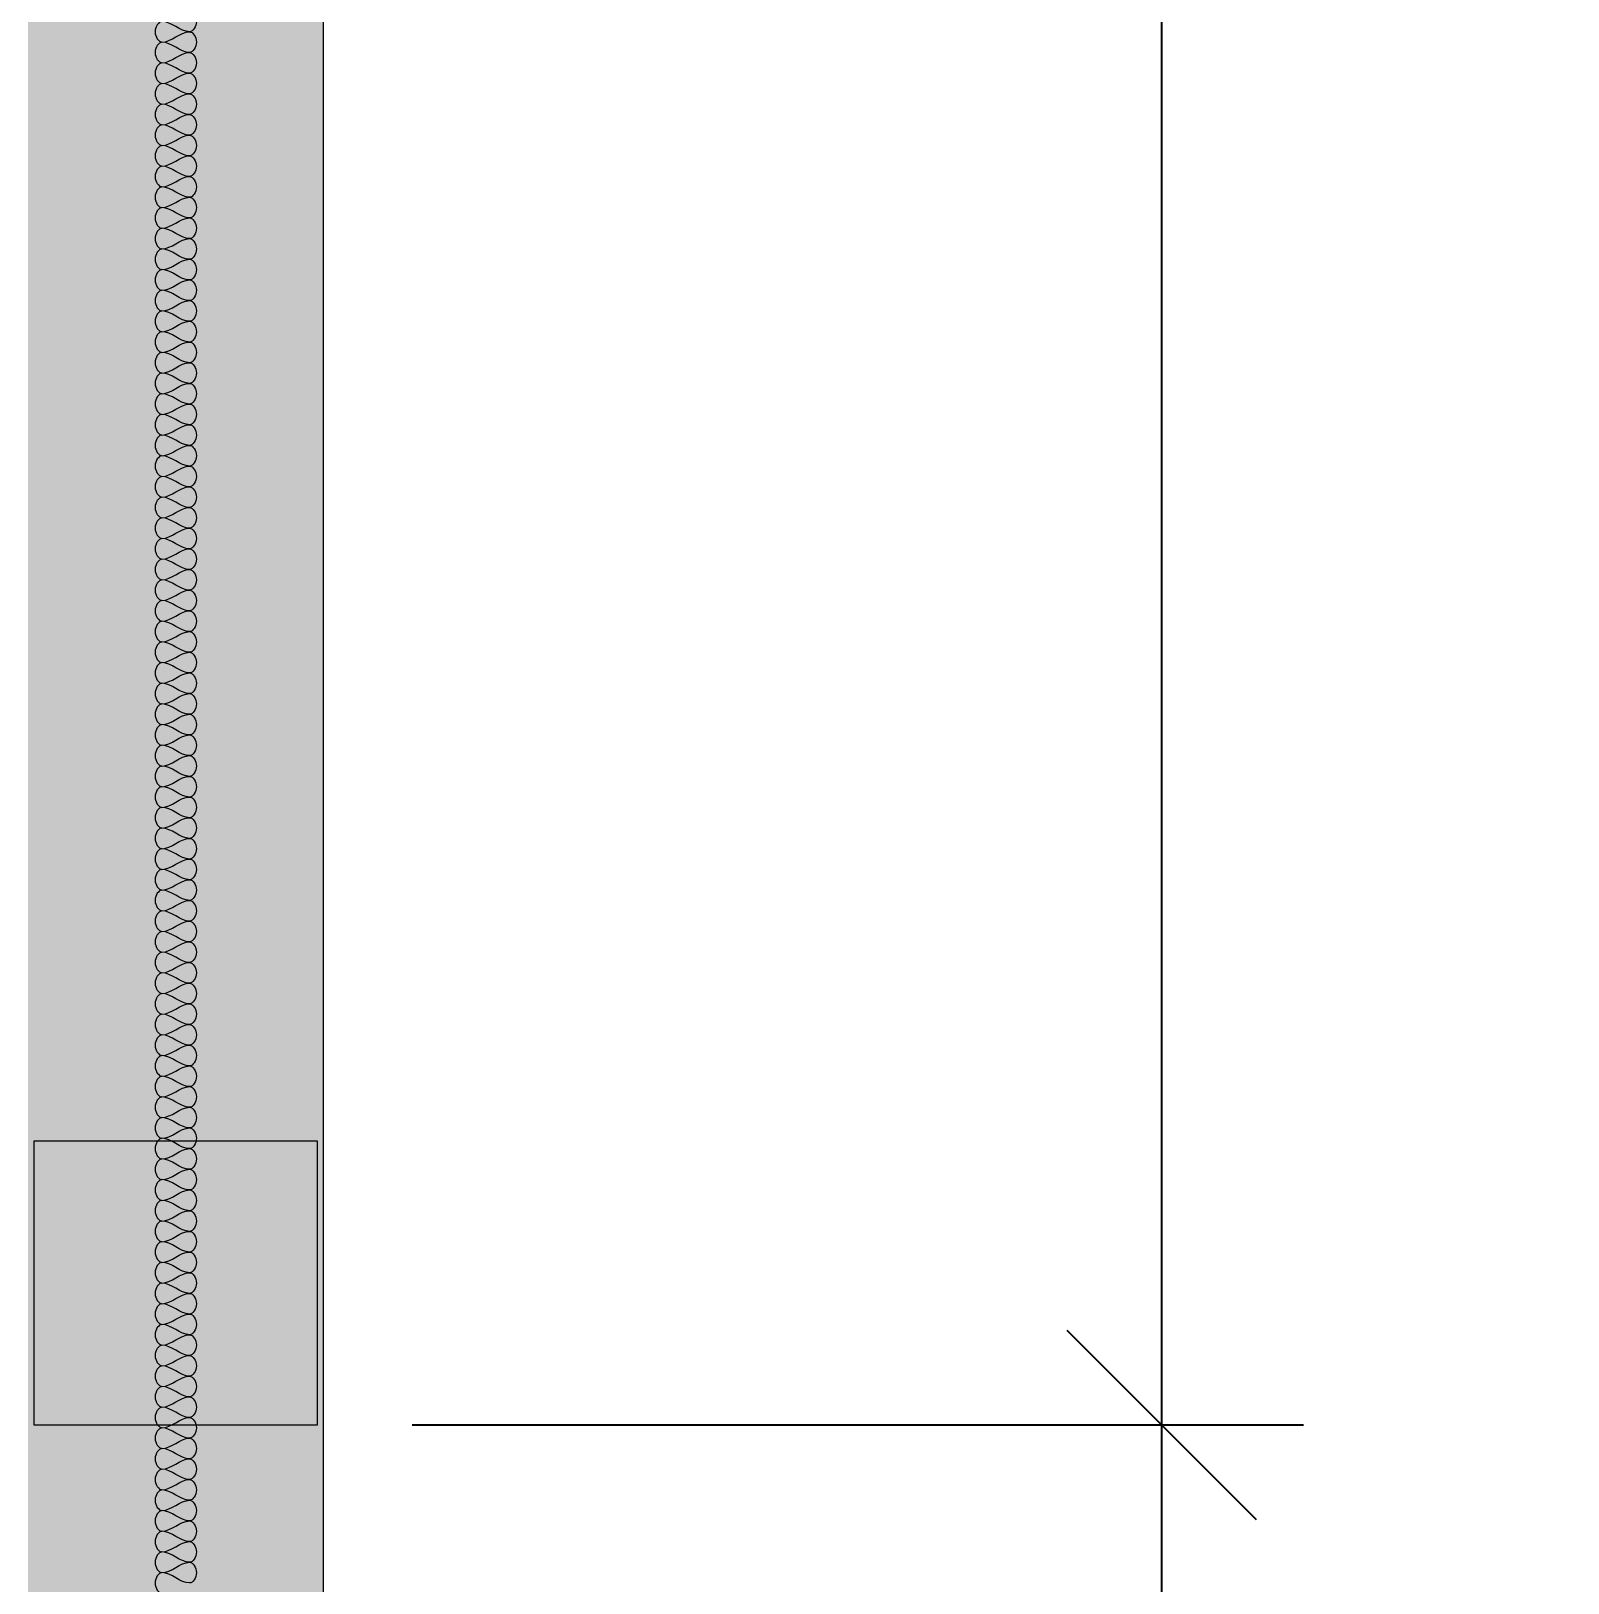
# Model space of a CAD drawing. Header units: inches. Extents: x 1913 to 24953, y -2945 to 1064.
# Drawn here: x 16488.9 to 16619, y -608.1 to -476.8 of the extents above; entities that cross this region are included whole.
import ezdxf

# ---------------------------------------------------------------- set-up
doc = ezdxf.new("R2010")
doc.units = ezdxf.units.IN
doc.header["$MEASUREMENT"] = 0
doc.linetypes.add('Overhead 1_16_', pattern=[0.101562, 0.0625, -0.039062])
for name, color, linetype, lineweight in [('A-ANNO-DIMS', 211, 'Continuous', 9), ('A-COLS', 52, 'Continuous', 9), ('A-DETL', 90, 'Continuous', 9), ('A-FLOR-OVHD', 1, 'Overhead 1_16_', 9), ('A-WALL', 113, 'Continuous', 13)]:
    doc.layers.add(name, color=color, linetype=linetype, lineweight=lineweight)
doc.styles.add('Arial', font='arial.ttf', dxfattribs={"height": 12})
doc.dimstyles.new('Linear_-_3_32__Arial', dxfattribs={"dimscale": 12, "dimtxt": 12.243113, "dimasz": 1.333333, "dimexe": 1, "dimexo": 0.666667, "dimgap": 0.666667, "dimtad": 1, "dimdec": 5, "dimrnd": 0.03125, "dimzin": 1, "dimdsep": 46, "dimlunit": 4, "dimtxsty": 'Arial', "dimblk1": 'OBLIQUE', "dimblk2": 'OBLIQUE', "dimsah": 1, "dimcen": 0.09, "dimdle": 1, "dimazin": 0, "dimtfac": 1, "dimtdec": 4, "dimtix": 1, "dimtmove": 0, "dimatfit": 3, "dimfxl": 1, "dimtvp": 1, "dimtfill": 1, "dimfrac": 2, "dimtolj": 1, "dimtzin": 0, "dimarcsym": 2})

# ---------------------------------------------------------------- blocks, each defined once
blk = doc.blocks.new('_Oblique')
at = {"color": 0, "linetype": 'ByBlock', "lineweight": -2}
blk.add_line((-0.5, -0.5), (0.5, 0.5), dxfattribs=at)
blk = doc.blocks.new('*D324')
at = {"layer": 'A-ANNO-DIMS', "color": 0, "lineweight": -2, "transparency": 16777216}
for p, q in [((16737.05, 581.29), (16737.05, -1746.71)), ((16506.43, 569.29), (16749.05, 569.29)), ((16509.15, -1734.71), (16749.05, -1734.71))]:
    blk.add_line(p, q, dxfattribs=at)
at = {"layer": 'Defpoints', "color": 0, "lineweight": 0, "transparency": 16777216}
for p in [(16498.43, 569.29), (16501.15, -1734.71), (16737.05, -1734.71)]:
    blk.add_point(p, dxfattribs=at)
at = {"layer": 'A-ANNO-DIMS', "color": 0, "lineweight": -2, "transparency": 16777216, "xscale": 16, "yscale": 16, "zscale": 16}
for p, rotation in [((16737.05, 569.29), 90), ((16737.05, -1734.71), 270)]:
    blk.add_blockref('_Oblique', p, dxfattribs=dict(at, rotation=rotation))
at = {"layer": 'A-ANNO-DIMS', "color": 0, "lineweight": 0, "transparency": 16777216, "insert": (16722.92, -582.71), "char_height": 12, "width": 73.4587, "attachment_point": 5, "rotation": 90, "style": 'Arial'}
blk.add_mtext('\\A1;192\'-0"', dxfattribs=at)
blk = doc.blocks.new('*D379')
at = {"layer": 'A-ANNO-DIMS', "color": 0, "lineweight": -2, "transparency": 16777216}
for p, q in [((16584.59, -294.71), (16584.59, -606.71)), ((16521.15, -306.71), (16596.59, -306.71)), ((16521.15, -594.71), (16596.59, -594.71))]:
    blk.add_line(p, q, dxfattribs=at)
at = {"layer": 'Defpoints', "color": 0, "lineweight": 0, "transparency": 16777216}
for p in [(16513.15, -306.71), (16513.15, -594.71), (16584.59, -594.71)]:
    blk.add_point(p, dxfattribs=at)
at = {"layer": 'A-ANNO-DIMS', "color": 0, "lineweight": -2, "transparency": 16777216, "xscale": 16, "yscale": 16, "zscale": 16}
for p, rotation in [((16584.59, -306.71), 90), ((16584.59, -594.71), 270)]:
    blk.add_blockref('_Oblique', p, dxfattribs=dict(at, rotation=rotation))
at = {"layer": 'A-ANNO-DIMS', "color": 0, "lineweight": 0, "transparency": 16777216, "insert": (16570.47, -450.71), "char_height": 12, "width": 51.3081, "attachment_point": 5, "rotation": 90, "style": 'Arial'}
blk.add_mtext('\\A1;24\'-0"', dxfattribs=at)
blk = doc.blocks.new('*D380')
at = {"layer": 'A-ANNO-DIMS', "color": 0, "lineweight": -2, "transparency": 16777216}
for p, q in [((16584.59, -582.71), (16584.59, -894.71)), ((16521.15, -594.71), (16596.59, -594.71)), ((16521.15, -882.71), (16596.59, -882.71))]:
    blk.add_line(p, q, dxfattribs=at)
at = {"layer": 'Defpoints', "color": 0, "lineweight": 0, "transparency": 16777216}
for p in [(16513.15, -594.71), (16513.15, -882.71), (16584.59, -882.71)]:
    blk.add_point(p, dxfattribs=at)
at = {"layer": 'A-ANNO-DIMS', "color": 0, "lineweight": -2, "transparency": 16777216, "xscale": 16, "yscale": 16, "zscale": 16}
for p, rotation in [((16584.59, -594.71), 90), ((16584.59, -882.71), 270)]:
    blk.add_blockref('_Oblique', p, dxfattribs=dict(at, rotation=rotation))
at = {"layer": 'A-ANNO-DIMS', "color": 0, "lineweight": 0, "transparency": 16777216, "insert": (16570.47, -738.71), "char_height": 12, "width": 51.3081, "attachment_point": 5, "rotation": 90, "style": 'Arial'}
blk.add_mtext('\\A1;24\'-0"', dxfattribs=at)
blk = doc.blocks.new('*D389')
at = {"layer": 'A-ANNO-DIMS', "color": 0, "lineweight": -2, "transparency": 16777216}
for p, q in [((16705.05, -1182.71), (16705.05, -258.71)), ((16661.39, -270.71), (16717.05, -270.71)), ((16521.65, -1170.71), (16717.05, -1170.71))]:
    blk.add_line(p, q, dxfattribs=at)
at = {"layer": 'Defpoints', "color": 0, "lineweight": 0, "transparency": 16777216}
for p in [(16653.39, -270.71), (16705.05, -270.71), (16513.65, -1170.71)]:
    blk.add_point(p, dxfattribs=at)
at = {"layer": 'A-ANNO-DIMS', "color": 0, "lineweight": -2, "transparency": 16777216, "xscale": 16, "yscale": 16, "zscale": 16}
for p, rotation in [((16705.05, -270.71), 90), ((16705.05, -1170.71), 270)]:
    blk.add_blockref('_Oblique', p, dxfattribs=dict(at, rotation=rotation))
at = {"layer": 'A-ANNO-DIMS', "color": 0, "lineweight": 0, "transparency": 16777216, "insert": (16690.92, -720.71), "char_height": 12, "width": 62.3834, "attachment_point": 5, "rotation": 90, "style": 'Arial'}
blk.add_mtext('\\A1;75\'-0"', dxfattribs=at)

msp = doc.modelspace()

# ---------------------------------------------------------------- hatches: boundary and pattern name
at = {"layer": 'A-FLOR-OVHD', "lineweight": 0, "true_color": 0x636466}
h = msp.add_hatch(dxfattribs=at)
h.set_pattern_fill('FP_1', color=251, style=0, pattern_type=2)
h.set_pattern_definition([(50, (15633.552, 194.942), (36.72335, -3.213), [3.84, -42.24]), (355, (15633.552, 194.94), (-7.1044, 38.51274), [3.072, -33.792]), (100.451, (15636.612, 194.674), (29.62024, 35.29956), [3.263, -35.898]), (46.184, (15633.552, 205.18), (54.6425, -8.4752), [5.76, -63.36]), (96.636, (15638.106, 204.476), (47.854, 49.8752), [4.895, -53.848]), (351.184, (15633.55, 205.18), (47.8553, 49.8749), [4.608, -50.688]), (21, (15638.672, 202.622), (30.56126, -20.614), [3.84, -42.24]), (326, (15638.672, 202.62), (12.4577, 37.1283), [3.072, -33.792]), (71.451, (15641.22, 200.904), (43.02, 16.5135), [3.263, -35.898]), (37.5, (15633.552, 194.942), (0.6228, 17.04428), [1.69, -31.693, 1.69, -32.614, -33.92]), (37.5, (15633.552, 194.942), (0.6228, 17.04428), [-67.686, 1.69, -32.23]), (7.5, (15633.552, 194.942), (13.4694, 20.19387), [1.69, -17.869, 1.69, -30.925, -12.928]), (7.5, (15633.552, 194.942), (13.4694, 20.19387), [-52.173, 1.69, -11.238]), (327.5, (15622.134, 194.942), (27.33168, -1.15522), [1.69, -11.11, 1.69, -38.246, -52.992]), (327.5, (15622.134, 194.942), (27.33168, -1.15522), [-52.736, 1.69, -51.302]), (317.5, (15617.014, 194.942), (29.85903, 5.12498), [1.69, -14.95, 1.69, -24.832, -37.632]), (317.5, (15617.014, 194.942), (29.85903, 5.12498), [-43.162, 1.69, -35.942])])
h.paths.add_polyline_path([(16488.653809, -252.706329), (16513.653809, -252.706329), (16513.653809, -260.706329), (16513.653809, -280.706329), (16513.653809, -1170.706329), (16488.653809, -1170.706329), (16488.653809, -496.706329), (16488.653809, -476.706329), (16488.653809, -371.706329), (16488.653809, -361.706329), (16488.653809, -280.706329), (16488.653809, -260.706329)], flags=0)
h.paths.add_polyline_path([(16488.653809, -11.706329), (16513.653809, -11.706329), (16513.653809, -216.706329), (16488.653809, -216.706329)], flags=0)

# ---------------------------------------------------------------- linework, layer by layer
at = {"layer": 'A-COLS', "lineweight": 0}
for p, q in [((16513.153809, -570.706329), (16489.153809, -570.706329)), ((16489.153809, -570.706329), (16489.153809, -594.706329)), ((16513.153809, -570.706329), (16489.153809, -570.706329)), ((16489.153809, -570.706329), (16489.153809, -594.706329)), ((16513.153809, -594.706329), (16513.153809, -570.706329)), ((16513.153809, -594.706329), (16513.153809, -570.706329)), ((16489.153809, -594.706329), (16513.153809, -594.706329)), ((16489.153809, -594.706329), (16513.153809, -594.706329))]:
    msp.add_line(p, q, dxfattribs=at)
at = {"layer": 'A-DETL', "lineweight": 0}
for points in [[(16502.320476, -475.081329), (16502.595462, -475.081329), (16503.212157, -475.956329), (16502.595462, -476.831329), (16502.320476, -476.831329)], [(16499.987143, -475.956329), (16499.712157, -475.956329), (16499.095462, -476.831329), (16499.712157, -477.706329), (16499.987143, -477.706329)], [(16502.320476, -476.831329), (16501.518761, -476.831329), (16500.788858, -475.956329), (16499.987143, -475.956329)], [(16499.987143, -477.706329), (16499.712157, -477.706329), (16499.095462, -478.581329), (16499.712157, -479.456329), (16499.987143, -479.456329)], [(16499.987143, -477.706329), (16500.788858, -477.706329), (16501.518761, -476.831329), (16502.320476, -476.831329)], [(16502.320476, -478.581329), (16501.518761, -478.581329), (16500.788858, -477.706329), (16499.987143, -477.706329)], [(16502.320476, -476.831329), (16502.595462, -476.831329), (16503.212157, -477.706329), (16502.595462, -478.581329), (16502.320476, -478.581329)], [(16499.987143, -479.456329), (16500.788858, -479.456329), (16501.518761, -478.581329), (16502.320476, -478.581329)], [(16502.320476, -478.581329), (16502.595462, -478.581329), (16503.212157, -479.456329), (16502.595462, -480.331329), (16502.320476, -480.331329)], [(16499.987143, -479.456329), (16499.712157, -479.456329), (16499.095462, -480.331329), (16499.712157, -481.206329), (16499.987143, -481.206329)], [(16502.320476, -480.331329), (16501.518761, -480.331329), (16500.788858, -479.456329), (16499.987143, -479.456329)], [(16499.987143, -481.206329), (16500.788858, -481.206329), (16501.518761, -480.331329), (16502.320476, -480.331329)], [(16502.320476, -480.331329), (16502.595462, -480.331329), (16503.212157, -481.206329), (16502.595462, -482.081329), (16502.320476, -482.081329)], [(16499.987143, -481.206329), (16499.712157, -481.206329), (16499.095462, -482.081329), (16499.712157, -482.956329), (16499.987143, -482.956329)], [(16502.320476, -482.081329), (16501.518761, -482.081329), (16500.788858, -481.206329), (16499.987143, -481.206329)], [(16499.987143, -482.956329), (16499.712157, -482.956329), (16499.095462, -483.831329), (16499.712157, -484.706329), (16499.987143, -484.706329)], [(16499.987143, -482.956329), (16500.788858, -482.956329), (16501.518761, -482.081329), (16502.320476, -482.081329)], [(16502.320476, -483.831329), (16501.518761, -483.831329), (16500.788858, -482.956329), (16499.987143, -482.956329)], [(16502.320476, -482.081329), (16502.595462, -482.081329), (16503.212157, -482.956329), (16502.595462, -483.831329), (16502.320476, -483.831329)], [(16499.987143, -484.706329), (16500.788858, -484.706329), (16501.518761, -483.831329), (16502.320476, -483.831329)], [(16502.320476, -483.831329), (16502.595462, -483.831329), (16503.212157, -484.706329), (16502.595462, -485.581329), (16502.320476, -485.581329)], [(16499.987143, -484.706329), (16499.712157, -484.706329), (16499.095462, -485.581329), (16499.712157, -486.456329), (16499.987143, -486.456329)], [(16502.320476, -485.581329), (16501.518761, -485.581329), (16500.788858, -484.706329), (16499.987143, -484.706329)], [(16499.987143, -486.456329), (16500.788858, -486.456329), (16501.518761, -485.581329), (16502.320476, -485.581329)], [(16502.320476, -485.581329), (16502.595462, -485.581329), (16503.212157, -486.456329), (16502.595462, -487.331329), (16502.320476, -487.331329)], [(16499.987143, -486.456329), (16499.712157, -486.456329), (16499.095462, -487.331329), (16499.712157, -488.206329), (16499.987143, -488.206329)], [(16502.320476, -487.331329), (16501.518761, -487.331329), (16500.788858, -486.456329), (16499.987143, -486.456329)], [(16499.987143, -488.206329), (16499.712157, -488.206329), (16499.095462, -489.081329), (16499.712157, -489.956329), (16499.987143, -489.956329)], [(16499.987143, -488.206329), (16500.788858, -488.206329), (16501.518761, -487.331329), (16502.320476, -487.331329)], [(16502.320476, -489.081329), (16501.518761, -489.081329), (16500.788858, -488.206329), (16499.987143, -488.206329)], [(16502.320476, -487.331329), (16502.595462, -487.331329), (16503.212157, -488.206329), (16502.595462, -489.081329), (16502.320476, -489.081329)], [(16499.987143, -489.956329), (16500.788858, -489.956329), (16501.518761, -489.081329), (16502.320476, -489.081329)], [(16502.320476, -489.081329), (16502.595462, -489.081329), (16503.212157, -489.956329), (16502.595462, -490.831329), (16502.320476, -490.831329)], [(16499.987143, -489.956329), (16499.712157, -489.956329), (16499.095462, -490.831329), (16499.712157, -491.706329), (16499.987143, -491.706329)], [(16502.320476, -490.831329), (16501.518761, -490.831329), (16500.788858, -489.956329), (16499.987143, -489.956329)], [(16499.987143, -491.706329), (16500.788858, -491.706329), (16501.518761, -490.831329), (16502.320476, -490.831329)], [(16502.320476, -490.831329), (16502.595462, -490.831329), (16503.212157, -491.706329), (16502.595462, -492.581329), (16502.320476, -492.581329)], [(16499.987143, -491.706329), (16499.712157, -491.706329), (16499.095462, -492.581329), (16499.712157, -493.456329), (16499.987143, -493.456329)], [(16502.320476, -492.581329), (16501.518761, -492.581329), (16500.788858, -491.706329), (16499.987143, -491.706329)], [(16499.987143, -493.456329), (16499.712157, -493.456329), (16499.095462, -494.331329), (16499.712157, -495.206329), (16499.987143, -495.206329)], [(16499.987143, -493.456329), (16500.788858, -493.456329), (16501.518761, -492.581329), (16502.320476, -492.581329)], [(16502.320476, -494.331329), (16501.518761, -494.331329), (16500.788858, -493.456329), (16499.987143, -493.456329)], [(16502.320476, -492.581329), (16502.595462, -492.581329), (16503.212157, -493.456329), (16502.595462, -494.331329), (16502.320476, -494.331329)], [(16499.987143, -495.206329), (16500.788858, -495.206329), (16501.518761, -494.331329), (16502.320476, -494.331329)], [(16502.320476, -494.331329), (16502.595462, -494.331329), (16503.212157, -495.206329), (16502.595462, -496.081329), (16502.320476, -496.081329)], [(16499.987143, -495.206329), (16499.712157, -495.206329), (16499.095462, -496.081329), (16499.712157, -496.956329), (16499.987143, -496.956329)], [(16502.320476, -496.081329), (16501.518761, -496.081329), (16500.788858, -495.206329), (16499.987143, -495.206329)], [(16499.987143, -496.956329), (16500.788858, -496.956329), (16501.518761, -496.081329), (16502.320476, -496.081329)], [(16502.320476, -496.081329), (16502.595462, -496.081329), (16503.212157, -496.956329), (16502.595462, -497.831329), (16502.320476, -497.831329)], [(16499.987143, -496.956329), (16499.712157, -496.956329), (16499.095462, -497.831329), (16499.712157, -498.706329), (16499.987143, -498.706329)], [(16502.320476, -497.831329), (16501.518761, -497.831329), (16500.788858, -496.956329), (16499.987143, -496.956329)], [(16499.987143, -498.706329), (16499.712157, -498.706329), (16499.095462, -499.581329), (16499.712157, -500.456329), (16499.987143, -500.456329)], [(16499.987143, -498.706329), (16500.788858, -498.706329), (16501.518761, -497.831329), (16502.320476, -497.831329)], [(16502.320476, -499.581329), (16501.518761, -499.581329), (16500.788858, -498.706329), (16499.987143, -498.706329)], [(16502.320476, -497.831329), (16502.595462, -497.831329), (16503.212157, -498.706329), (16502.595462, -499.581329), (16502.320476, -499.581329)], [(16499.987143, -500.456329), (16500.788858, -500.456329), (16501.518761, -499.581329), (16502.320476, -499.581329)], [(16502.320476, -499.581329), (16502.595462, -499.581329), (16503.212157, -500.456329), (16502.595462, -501.331329), (16502.320476, -501.331329)], [(16499.987143, -500.456329), (16499.712157, -500.456329), (16499.095462, -501.331329), (16499.712157, -502.206329), (16499.987143, -502.206329)], [(16502.320476, -501.331329), (16501.518761, -501.331329), (16500.788858, -500.456329), (16499.987143, -500.456329)], [(16499.987143, -502.206329), (16500.788858, -502.206329), (16501.518761, -501.331329), (16502.320476, -501.331329)], [(16502.320476, -501.331329), (16502.595462, -501.331329), (16503.212157, -502.206329), (16502.595462, -503.081329), (16502.320476, -503.081329)], [(16499.987143, -502.206329), (16499.712157, -502.206329), (16499.095462, -503.081329), (16499.712157, -503.956329), (16499.987143, -503.956329)], [(16502.320476, -503.081329), (16501.518761, -503.081329), (16500.788858, -502.206329), (16499.987143, -502.206329)], [(16499.987143, -503.956329), (16499.712157, -503.956329), (16499.095462, -504.831329), (16499.712157, -505.706329), (16499.987143, -505.706329)], [(16499.987143, -503.956329), (16500.788858, -503.956329), (16501.518761, -503.081329), (16502.320476, -503.081329)], [(16502.320476, -504.831329), (16501.518761, -504.831329), (16500.788858, -503.956329), (16499.987143, -503.956329)], [(16502.320476, -503.081329), (16502.595462, -503.081329), (16503.212157, -503.956329), (16502.595462, -504.831329), (16502.320476, -504.831329)], [(16499.987143, -505.706329), (16500.788858, -505.706329), (16501.518761, -504.831329), (16502.320476, -504.831329)], [(16502.320476, -504.831329), (16502.595462, -504.831329), (16503.212157, -505.706329), (16502.595462, -506.581329), (16502.320476, -506.581329)], [(16499.987143, -505.706329), (16499.712157, -505.706329), (16499.095462, -506.581329), (16499.712157, -507.456329), (16499.987143, -507.456329)], [(16502.320476, -506.581329), (16501.518761, -506.581329), (16500.788858, -505.706329), (16499.987143, -505.706329)], [(16499.987143, -507.456329), (16500.788858, -507.456329), (16501.518761, -506.581329), (16502.320476, -506.581329)], [(16502.320476, -506.581329), (16502.595462, -506.581329), (16503.212157, -507.456329), (16502.595462, -508.331329), (16502.320476, -508.331329)], [(16499.987143, -507.456329), (16499.712157, -507.456329), (16499.095462, -508.331329), (16499.712157, -509.206329), (16499.987143, -509.206329)], [(16502.320476, -508.331329), (16501.518761, -508.331329), (16500.788858, -507.456329), (16499.987143, -507.456329)], [(16499.987143, -509.206329), (16499.712157, -509.206329), (16499.095462, -510.081329), (16499.712157, -510.956329), (16499.987143, -510.956329)], [(16499.987143, -509.206329), (16500.788858, -509.206329), (16501.518761, -508.331329), (16502.320476, -508.331329)], [(16502.320476, -510.081329), (16501.518761, -510.081329), (16500.788858, -509.206329), (16499.987143, -509.206329)], [(16502.320476, -508.331329), (16502.595462, -508.331329), (16503.212157, -509.206329), (16502.595462, -510.081329), (16502.320476, -510.081329)], [(16499.987143, -510.956329), (16500.788858, -510.956329), (16501.518761, -510.081329), (16502.320476, -510.081329)], [(16502.320476, -510.081329), (16502.595462, -510.081329), (16503.212157, -510.956329), (16502.595462, -511.831329), (16502.320476, -511.831329)], [(16499.987143, -510.956329), (16499.712157, -510.956329), (16499.095462, -511.831329), (16499.712157, -512.706329), (16499.987143, -512.706329)], [(16502.320476, -511.831329), (16501.518761, -511.831329), (16500.788858, -510.956329), (16499.987143, -510.956329)], [(16499.987143, -512.706329), (16500.788858, -512.706329), (16501.518761, -511.831329), (16502.320476, -511.831329)], [(16502.320476, -511.831329), (16502.595462, -511.831329), (16503.212157, -512.706329), (16502.595462, -513.581329), (16502.320476, -513.581329)], [(16499.987143, -512.706329), (16499.712157, -512.706329), (16499.095462, -513.581329), (16499.712157, -514.456329), (16499.987143, -514.456329)], [(16502.320476, -513.581329), (16501.518761, -513.581329), (16500.788858, -512.706329), (16499.987143, -512.706329)], [(16499.987143, -514.456329), (16499.712157, -514.456329), (16499.095462, -515.331329), (16499.712157, -516.206329), (16499.987143, -516.206329)], [(16499.987143, -514.456329), (16500.788858, -514.456329), (16501.518761, -513.581329), (16502.320476, -513.581329)], [(16502.320476, -515.331329), (16501.518761, -515.331329), (16500.788858, -514.456329), (16499.987143, -514.456329)], [(16502.320476, -513.581329), (16502.595462, -513.581329), (16503.212157, -514.456329), (16502.595462, -515.331329), (16502.320476, -515.331329)], [(16499.987143, -516.206329), (16500.788858, -516.206329), (16501.518761, -515.331329), (16502.320476, -515.331329)], [(16502.320476, -515.331329), (16502.595462, -515.331329), (16503.212157, -516.206329), (16502.595462, -517.081329), (16502.320476, -517.081329)], [(16499.987143, -516.206329), (16499.712157, -516.206329), (16499.095462, -517.081329), (16499.712157, -517.956329), (16499.987143, -517.956329)], [(16502.320476, -517.081329), (16501.518761, -517.081329), (16500.788858, -516.206329), (16499.987143, -516.206329)], [(16499.987143, -517.956329), (16500.788858, -517.956329), (16501.518761, -517.081329), (16502.320476, -517.081329)], [(16502.320476, -517.081329), (16502.595462, -517.081329), (16503.212157, -517.956329), (16502.595462, -518.831329), (16502.320476, -518.831329)], [(16499.987143, -517.956329), (16499.712157, -517.956329), (16499.095462, -518.831329), (16499.712157, -519.706329), (16499.987143, -519.706329)], [(16502.320476, -518.831329), (16501.518761, -518.831329), (16500.788858, -517.956329), (16499.987143, -517.956329)], [(16499.987143, -519.706329), (16499.712157, -519.706329), (16499.095462, -520.581329), (16499.712157, -521.456329), (16499.987143, -521.456329)], [(16499.987143, -519.706329), (16500.788858, -519.706329), (16501.518761, -518.831329), (16502.320476, -518.831329)], [(16502.320476, -520.581329), (16501.518761, -520.581329), (16500.788858, -519.706329), (16499.987143, -519.706329)], [(16502.320476, -518.831329), (16502.595462, -518.831329), (16503.212157, -519.706329), (16502.595462, -520.581329), (16502.320476, -520.581329)], [(16499.987143, -521.456329), (16500.788858, -521.456329), (16501.518761, -520.581329), (16502.320476, -520.581329)], [(16502.320476, -520.581329), (16502.595462, -520.581329), (16503.212157, -521.456329), (16502.595462, -522.331329), (16502.320476, -522.331329)], [(16499.987143, -521.456329), (16499.712157, -521.456329), (16499.095462, -522.331329), (16499.712157, -523.206329), (16499.987143, -523.206329)], [(16502.320476, -522.331329), (16501.518761, -522.331329), (16500.788858, -521.456329), (16499.987143, -521.456329)], [(16499.987143, -523.206329), (16500.788858, -523.206329), (16501.518761, -522.331329), (16502.320476, -522.331329)], [(16502.320476, -522.331329), (16502.595462, -522.331329), (16503.212157, -523.206329), (16502.595462, -524.081329), (16502.320476, -524.081329)], [(16499.987143, -523.206329), (16499.712157, -523.206329), (16499.095462, -524.081329), (16499.712157, -524.956329), (16499.987143, -524.956329)], [(16502.320476, -524.081329), (16501.518761, -524.081329), (16500.788858, -523.206329), (16499.987143, -523.206329)], [(16499.987143, -524.956329), (16499.712157, -524.956329), (16499.095462, -525.831329), (16499.712157, -526.706329), (16499.987143, -526.706329)], [(16499.987143, -524.956329), (16500.788858, -524.956329), (16501.518761, -524.081329), (16502.320476, -524.081329)], [(16502.320476, -525.831329), (16501.518761, -525.831329), (16500.788858, -524.956329), (16499.987143, -524.956329)], [(16502.320476, -524.081329), (16502.595462, -524.081329), (16503.212157, -524.956329), (16502.595462, -525.831329), (16502.320476, -525.831329)], [(16499.987143, -526.706329), (16500.788858, -526.706329), (16501.518761, -525.831329), (16502.320476, -525.831329)], [(16502.320476, -525.831329), (16502.595462, -525.831329), (16503.212157, -526.706329), (16502.595462, -527.581329), (16502.320476, -527.581329)], [(16499.987143, -526.706329), (16499.712157, -526.706329), (16499.095462, -527.581329), (16499.712157, -528.456329), (16499.987143, -528.456329)], [(16502.320476, -527.581329), (16501.518761, -527.581329), (16500.788858, -526.706329), (16499.987143, -526.706329)], [(16499.987143, -528.456329), (16500.788858, -528.456329), (16501.518761, -527.581329), (16502.320476, -527.581329)], [(16502.320476, -527.581329), (16502.595462, -527.581329), (16503.212157, -528.456329), (16502.595462, -529.331329), (16502.320476, -529.331329)], [(16499.987143, -528.456329), (16499.712157, -528.456329), (16499.095462, -529.331329), (16499.712157, -530.206329), (16499.987143, -530.206329)], [(16502.320476, -529.331329), (16501.518761, -529.331329), (16500.788858, -528.456329), (16499.987143, -528.456329)], [(16499.987143, -530.206329), (16499.712157, -530.206329), (16499.095462, -531.081329), (16499.712157, -531.956329), (16499.987143, -531.956329)], [(16499.987143, -530.206329), (16500.788858, -530.206329), (16501.518761, -529.331329), (16502.320476, -529.331329)], [(16502.320476, -531.081329), (16501.518761, -531.081329), (16500.788858, -530.206329), (16499.987143, -530.206329)], [(16502.320476, -529.331329), (16502.595462, -529.331329), (16503.212157, -530.206329), (16502.595462, -531.081329), (16502.320476, -531.081329)], [(16499.987143, -531.956329), (16500.788858, -531.956329), (16501.518761, -531.081329), (16502.320476, -531.081329)], [(16502.320476, -531.081329), (16502.595462, -531.081329), (16503.212157, -531.956329), (16502.595462, -532.831329), (16502.320476, -532.831329)], [(16499.987143, -531.956329), (16499.712157, -531.956329), (16499.095462, -532.831329), (16499.712157, -533.706329), (16499.987143, -533.706329)], [(16502.320476, -532.831329), (16501.518761, -532.831329), (16500.788858, -531.956329), (16499.987143, -531.956329)], [(16499.987143, -533.706329), (16500.788858, -533.706329), (16501.518761, -532.831329), (16502.320476, -532.831329)], [(16502.320476, -532.831329), (16502.595462, -532.831329), (16503.212157, -533.706329), (16502.595462, -534.581329), (16502.320476, -534.581329)], [(16499.987143, -533.706329), (16499.712157, -533.706329), (16499.095462, -534.581329), (16499.712157, -535.456329), (16499.987143, -535.456329)], [(16502.320476, -534.581329), (16501.518761, -534.581329), (16500.788858, -533.706329), (16499.987143, -533.706329)], [(16499.987143, -535.456329), (16499.712157, -535.456329), (16499.095462, -536.331329), (16499.712157, -537.206329), (16499.987143, -537.206329)], [(16499.987143, -535.456329), (16500.788858, -535.456329), (16501.518761, -534.581329), (16502.320476, -534.581329)], [(16502.320476, -536.331329), (16501.518761, -536.331329), (16500.788858, -535.456329), (16499.987143, -535.456329)], [(16502.320476, -534.581329), (16502.595462, -534.581329), (16503.212157, -535.456329), (16502.595462, -536.331329), (16502.320476, -536.331329)], [(16499.987143, -537.206329), (16500.788858, -537.206329), (16501.518761, -536.331329), (16502.320476, -536.331329)], [(16502.320476, -536.331329), (16502.595462, -536.331329), (16503.212157, -537.206329), (16502.595462, -538.081329), (16502.320476, -538.081329)], [(16499.987143, -537.206329), (16499.712157, -537.206329), (16499.095462, -538.081329), (16499.712157, -538.956329), (16499.987143, -538.956329)], [(16502.320476, -538.081329), (16501.518761, -538.081329), (16500.788858, -537.206329), (16499.987143, -537.206329)], [(16499.987143, -538.956329), (16500.788858, -538.956329), (16501.518761, -538.081329), (16502.320476, -538.081329)], [(16502.320476, -538.081329), (16502.595462, -538.081329), (16503.212157, -538.956329), (16502.595462, -539.831329), (16502.320476, -539.831329)], [(16499.987143, -538.956329), (16499.712157, -538.956329), (16499.095462, -539.831329), (16499.712157, -540.706329), (16499.987143, -540.706329)], [(16502.320476, -539.831329), (16501.518761, -539.831329), (16500.788858, -538.956329), (16499.987143, -538.956329)], [(16499.987143, -540.706329), (16499.712157, -540.706329), (16499.095462, -541.581329), (16499.712157, -542.456329), (16499.987143, -542.456329)], [(16499.987143, -540.706329), (16500.788858, -540.706329), (16501.518761, -539.831329), (16502.320476, -539.831329)], [(16502.320476, -541.581329), (16501.518761, -541.581329), (16500.788858, -540.706329), (16499.987143, -540.706329)], [(16502.320476, -539.831329), (16502.595462, -539.831329), (16503.212157, -540.706329), (16502.595462, -541.581329), (16502.320476, -541.581329)], [(16499.987143, -542.456329), (16500.788858, -542.456329), (16501.518761, -541.581329), (16502.320476, -541.581329)], [(16502.320476, -541.581329), (16502.595462, -541.581329), (16503.212157, -542.456329), (16502.595462, -543.331329), (16502.320476, -543.331329)], [(16499.987143, -542.456329), (16499.712157, -542.456329), (16499.095462, -543.331329), (16499.712157, -544.206329), (16499.987143, -544.206329)], [(16502.320476, -543.331329), (16501.518761, -543.331329), (16500.788858, -542.456329), (16499.987143, -542.456329)], [(16499.987143, -544.206329), (16500.788858, -544.206329), (16501.518761, -543.331329), (16502.320476, -543.331329)], [(16502.320476, -543.331329), (16502.595462, -543.331329), (16503.212157, -544.206329), (16502.595462, -545.081329), (16502.320476, -545.081329)], [(16499.987143, -544.206329), (16499.712157, -544.206329), (16499.095462, -545.081329), (16499.712157, -545.956329), (16499.987143, -545.956329)], [(16502.320476, -545.081329), (16501.518761, -545.081329), (16500.788858, -544.206329), (16499.987143, -544.206329)], [(16499.987143, -545.956329), (16499.712157, -545.956329), (16499.095462, -546.831329), (16499.712157, -547.706329), (16499.987143, -547.706329)], [(16499.987143, -545.956329), (16500.788858, -545.956329), (16501.518761, -545.081329), (16502.320476, -545.081329)], [(16502.320476, -546.831329), (16501.518761, -546.831329), (16500.788858, -545.956329), (16499.987143, -545.956329)], [(16502.320476, -545.081329), (16502.595462, -545.081329), (16503.212157, -545.956329), (16502.595462, -546.831329), (16502.320476, -546.831329)], [(16499.987143, -547.706329), (16500.788858, -547.706329), (16501.518761, -546.831329), (16502.320476, -546.831329)], [(16502.320476, -546.831329), (16502.595462, -546.831329), (16503.212157, -547.706329), (16502.595462, -548.581329), (16502.320476, -548.581329)], [(16499.987143, -547.706329), (16499.712157, -547.706329), (16499.095462, -548.581329), (16499.712157, -549.456329), (16499.987143, -549.456329)], [(16502.320476, -548.581329), (16501.518761, -548.581329), (16500.788858, -547.706329), (16499.987143, -547.706329)], [(16499.987143, -549.456329), (16500.788858, -549.456329), (16501.518761, -548.581329), (16502.320476, -548.581329)], [(16502.320476, -548.581329), (16502.595462, -548.581329), (16503.212157, -549.456329), (16502.595462, -550.331329), (16502.320476, -550.331329)], [(16499.987143, -549.456329), (16499.712157, -549.456329), (16499.095462, -550.331329), (16499.712157, -551.206329), (16499.987143, -551.206329)], [(16502.320476, -550.331329), (16501.518761, -550.331329), (16500.788858, -549.456329), (16499.987143, -549.456329)], [(16499.987143, -551.206329), (16499.712157, -551.206329), (16499.095462, -552.081329), (16499.712157, -552.956329), (16499.987143, -552.956329)], [(16499.987143, -551.206329), (16500.788858, -551.206329), (16501.518761, -550.331329), (16502.320476, -550.331329)], [(16502.320476, -552.081329), (16501.518761, -552.081329), (16500.788858, -551.206329), (16499.987143, -551.206329)], [(16502.320476, -550.331329), (16502.595462, -550.331329), (16503.212157, -551.206329), (16502.595462, -552.081329), (16502.320476, -552.081329)], [(16499.987143, -552.956329), (16500.788858, -552.956329), (16501.518761, -552.081329), (16502.320476, -552.081329)], [(16502.320476, -552.081329), (16502.595462, -552.081329), (16503.212157, -552.956329), (16502.595462, -553.831329), (16502.320476, -553.831329)], [(16499.987143, -552.956329), (16499.712157, -552.956329), (16499.095462, -553.831329), (16499.712157, -554.706329), (16499.987143, -554.706329)], [(16502.320476, -553.831329), (16501.518761, -553.831329), (16500.788858, -552.956329), (16499.987143, -552.956329)], [(16499.987143, -554.706329), (16500.788858, -554.706329), (16501.518761, -553.831329), (16502.320476, -553.831329)], [(16502.320476, -553.831329), (16502.595462, -553.831329), (16503.212157, -554.706329), (16502.595462, -555.581329), (16502.320476, -555.581329)], [(16499.987143, -554.706329), (16499.712157, -554.706329), (16499.095462, -555.581329), (16499.712157, -556.456329), (16499.987143, -556.456329)], [(16502.320476, -555.581329), (16501.518761, -555.581329), (16500.788858, -554.706329), (16499.987143, -554.706329)], [(16499.987143, -556.456329), (16499.712157, -556.456329), (16499.095462, -557.331329), (16499.712157, -558.206329), (16499.987143, -558.206329)], [(16499.987143, -556.456329), (16500.788858, -556.456329), (16501.518761, -555.581329), (16502.320476, -555.581329)], [(16502.320476, -557.331329), (16501.518761, -557.331329), (16500.788858, -556.456329), (16499.987143, -556.456329)], [(16502.320476, -555.581329), (16502.595462, -555.581329), (16503.212157, -556.456329), (16502.595462, -557.331329), (16502.320476, -557.331329)], [(16499.987143, -558.206329), (16500.788858, -558.206329), (16501.518761, -557.331329), (16502.320476, -557.331329)], [(16502.320476, -557.331329), (16502.595462, -557.331329), (16503.212157, -558.206329), (16502.595462, -559.081329), (16502.320476, -559.081329)], [(16499.987143, -558.206329), (16499.712157, -558.206329), (16499.095462, -559.081329), (16499.712157, -559.956329), (16499.987143, -559.956329)], [(16502.320476, -559.081329), (16501.518761, -559.081329), (16500.788858, -558.206329), (16499.987143, -558.206329)], [(16499.987143, -559.956329), (16500.788858, -559.956329), (16501.518761, -559.081329), (16502.320476, -559.081329)], [(16502.320476, -559.081329), (16502.595462, -559.081329), (16503.212157, -559.956329), (16502.595462, -560.831329), (16502.320476, -560.831329)], [(16499.987143, -559.956329), (16499.712157, -559.956329), (16499.095462, -560.831329), (16499.712157, -561.706329), (16499.987143, -561.706329)], [(16502.320476, -560.831329), (16501.518761, -560.831329), (16500.788858, -559.956329), (16499.987143, -559.956329)], [(16499.987143, -561.706329), (16499.712157, -561.706329), (16499.095462, -562.581329), (16499.712157, -563.456329), (16499.987143, -563.456329)], [(16499.987143, -561.706329), (16500.788858, -561.706329), (16501.518761, -560.831329), (16502.320476, -560.831329)], [(16502.320476, -562.581329), (16501.518761, -562.581329), (16500.788858, -561.706329), (16499.987143, -561.706329)], [(16502.320476, -560.831329), (16502.595462, -560.831329), (16503.212157, -561.706329), (16502.595462, -562.581329), (16502.320476, -562.581329)], [(16499.987143, -563.456329), (16500.788858, -563.456329), (16501.518761, -562.581329), (16502.320476, -562.581329)], [(16502.320476, -562.581329), (16502.595462, -562.581329), (16503.212157, -563.456329), (16502.595462, -564.331329), (16502.320476, -564.331329)], [(16499.987143, -563.456329), (16499.712157, -563.456329), (16499.095462, -564.331329), (16499.712157, -565.206329), (16499.987143, -565.206329)], [(16502.320476, -564.331329), (16501.518761, -564.331329), (16500.788858, -563.456329), (16499.987143, -563.456329)], [(16499.987143, -565.206329), (16500.788858, -565.206329), (16501.518761, -564.331329), (16502.320476, -564.331329)], [(16502.320476, -564.331329), (16502.595462, -564.331329), (16503.212157, -565.206329), (16502.595462, -566.081329), (16502.320476, -566.081329)], [(16499.987143, -565.206329), (16499.712157, -565.206329), (16499.095462, -566.081329), (16499.712157, -566.956329), (16499.987143, -566.956329)], [(16502.320476, -566.081329), (16501.518761, -566.081329), (16500.788858, -565.206329), (16499.987143, -565.206329)], [(16499.987143, -566.956329), (16499.712157, -566.956329), (16499.095462, -567.831329), (16499.712157, -568.706329), (16499.987143, -568.706329)], [(16499.987143, -566.956329), (16500.788858, -566.956329), (16501.518761, -566.081329), (16502.320476, -566.081329)], [(16502.320476, -567.831329), (16501.518761, -567.831329), (16500.788858, -566.956329), (16499.987143, -566.956329)], [(16502.320476, -566.081329), (16502.595462, -566.081329), (16503.212157, -566.956329), (16502.595462, -567.831329), (16502.320476, -567.831329)], [(16499.987143, -568.706329), (16500.788858, -568.706329), (16501.518761, -567.831329), (16502.320476, -567.831329)], [(16502.320476, -567.831329), (16502.595462, -567.831329), (16503.212157, -568.706329), (16502.595462, -569.581329), (16502.320476, -569.581329)], [(16499.987143, -568.706329), (16499.712157, -568.706329), (16499.095462, -569.581329), (16499.712157, -570.456329), (16499.987143, -570.456329)], [(16502.320476, -569.581329), (16501.518761, -569.581329), (16500.788858, -568.706329), (16499.987143, -568.706329)], [(16499.987143, -570.456329), (16500.788858, -570.456329), (16501.518761, -569.581329), (16502.320476, -569.581329)], [(16502.320476, -569.581329), (16502.595462, -569.581329), (16503.212157, -570.456329), (16502.595462, -571.331329), (16502.320476, -571.331329)], [(16499.987143, -570.456329), (16499.712157, -570.456329), (16499.095462, -571.331329), (16499.712157, -572.206329), (16499.987143, -572.206329)], [(16502.320476, -571.331329), (16501.518761, -571.331329), (16500.788858, -570.456329), (16499.987143, -570.456329)], [(16499.987143, -572.206329), (16499.712157, -572.206329), (16499.095462, -573.081329), (16499.712157, -573.956329), (16499.987143, -573.956329)], [(16499.987143, -572.206329), (16500.788858, -572.206329), (16501.518761, -571.331329), (16502.320476, -571.331329)], [(16502.320476, -573.081329), (16501.518761, -573.081329), (16500.788858, -572.206329), (16499.987143, -572.206329)], [(16502.320476, -571.331329), (16502.595462, -571.331329), (16503.212157, -572.206329), (16502.595462, -573.081329), (16502.320476, -573.081329)], [(16499.987143, -573.956329), (16500.788858, -573.956329), (16501.518761, -573.081329), (16502.320476, -573.081329)], [(16502.320476, -573.081329), (16502.595462, -573.081329), (16503.212157, -573.956329), (16502.595462, -574.831329), (16502.320476, -574.831329)], [(16499.987143, -573.956329), (16499.712157, -573.956329), (16499.095462, -574.831329), (16499.712157, -575.706329), (16499.987143, -575.706329)], [(16502.320476, -574.831329), (16501.518761, -574.831329), (16500.788858, -573.956329), (16499.987143, -573.956329)], [(16499.987143, -575.706329), (16500.788858, -575.706329), (16501.518761, -574.831329), (16502.320476, -574.831329)], [(16502.320476, -574.831329), (16502.595462, -574.831329), (16503.212157, -575.706329), (16502.595462, -576.581329), (16502.320476, -576.581329)], [(16499.987143, -575.706329), (16499.712157, -575.706329), (16499.095462, -576.581329), (16499.712157, -577.456329), (16499.987143, -577.456329)], [(16502.320476, -576.581329), (16501.518761, -576.581329), (16500.788858, -575.706329), (16499.987143, -575.706329)], [(16499.987143, -577.456329), (16499.712157, -577.456329), (16499.095462, -578.331329), (16499.712157, -579.206329), (16499.987143, -579.206329)], [(16499.987143, -577.456329), (16500.788858, -577.456329), (16501.518761, -576.581329), (16502.320476, -576.581329)], [(16502.320476, -578.331329), (16501.518761, -578.331329), (16500.788858, -577.456329), (16499.987143, -577.456329)], [(16502.320476, -576.581329), (16502.595462, -576.581329), (16503.212157, -577.456329), (16502.595462, -578.331329), (16502.320476, -578.331329)], [(16499.987143, -579.206329), (16500.788858, -579.206329), (16501.518761, -578.331329), (16502.320476, -578.331329)], [(16502.320476, -578.331329), (16502.595462, -578.331329), (16503.212157, -579.206329), (16502.595462, -580.081329), (16502.320476, -580.081329)], [(16499.987143, -579.206329), (16499.712157, -579.206329), (16499.095462, -580.081329), (16499.712157, -580.956329), (16499.987143, -580.956329)], [(16502.320476, -580.081329), (16501.518761, -580.081329), (16500.788858, -579.206329), (16499.987143, -579.206329)], [(16499.987143, -580.956329), (16500.788858, -580.956329), (16501.518761, -580.081329), (16502.320476, -580.081329)], [(16502.320476, -580.081329), (16502.595462, -580.081329), (16503.212157, -580.956329), (16502.595462, -581.831329), (16502.320476, -581.831329)], [(16499.987143, -580.956329), (16499.712157, -580.956329), (16499.095462, -581.831329), (16499.712157, -582.706329), (16499.987143, -582.706329)], [(16502.320476, -581.831329), (16501.518761, -581.831329), (16500.788858, -580.956329), (16499.987143, -580.956329)], [(16499.987143, -582.706329), (16499.712157, -582.706329), (16499.095462, -583.581329), (16499.712157, -584.456329), (16499.987143, -584.456329)], [(16499.987143, -582.706329), (16500.788858, -582.706329), (16501.518761, -581.831329), (16502.320476, -581.831329)], [(16502.320476, -583.581329), (16501.518761, -583.581329), (16500.788858, -582.706329), (16499.987143, -582.706329)], [(16502.320476, -581.831329), (16502.595462, -581.831329), (16503.212157, -582.706329), (16502.595462, -583.581329), (16502.320476, -583.581329)], [(16499.987143, -584.456329), (16500.788858, -584.456329), (16501.518761, -583.581329), (16502.320476, -583.581329)], [(16502.320476, -583.581329), (16502.595462, -583.581329), (16503.212157, -584.456329), (16502.595462, -585.331329), (16502.320476, -585.331329)], [(16499.987143, -584.456329), (16499.712157, -584.456329), (16499.095462, -585.331329), (16499.712157, -586.206329), (16499.987143, -586.206329)], [(16502.320476, -585.331329), (16501.518761, -585.331329), (16500.788858, -584.456329), (16499.987143, -584.456329)], [(16499.987143, -586.206329), (16500.788858, -586.206329), (16501.518761, -585.331329), (16502.320476, -585.331329)], [(16502.320476, -585.331329), (16502.595462, -585.331329), (16503.212157, -586.206329), (16502.595462, -587.081329), (16502.320476, -587.081329)], [(16499.987143, -586.206329), (16499.712157, -586.206329), (16499.095462, -587.081329), (16499.712157, -587.956329), (16499.987143, -587.956329)], [(16502.320476, -587.081329), (16501.518761, -587.081329), (16500.788858, -586.206329), (16499.987143, -586.206329)], [(16499.987143, -587.956329), (16499.712157, -587.956329), (16499.095462, -588.831329), (16499.712157, -589.706329), (16499.987143, -589.706329)], [(16499.987143, -587.956329), (16500.788858, -587.956329), (16501.518761, -587.081329), (16502.320476, -587.081329)], [(16502.320476, -588.831329), (16501.518761, -588.831329), (16500.788858, -587.956329), (16499.987143, -587.956329)], [(16502.320476, -587.081329), (16502.595462, -587.081329), (16503.212157, -587.956329), (16502.595462, -588.831329), (16502.320476, -588.831329)], [(16499.987143, -589.706329), (16500.788858, -589.706329), (16501.518761, -588.831329), (16502.320476, -588.831329)], [(16502.320476, -588.831329), (16502.595462, -588.831329), (16503.212157, -589.706329), (16502.595462, -590.581329), (16502.320476, -590.581329)], [(16499.987143, -589.706329), (16499.712157, -589.706329), (16499.095462, -590.581329), (16499.712157, -591.456329), (16499.987143, -591.456329)], [(16502.320476, -590.581329), (16501.518761, -590.581329), (16500.788858, -589.706329), (16499.987143, -589.706329)], [(16499.987143, -591.456329), (16500.788858, -591.456329), (16501.518761, -590.581329), (16502.320476, -590.581329)], [(16502.320476, -590.581329), (16502.595462, -590.581329), (16503.212157, -591.456329), (16502.595462, -592.331329), (16502.320476, -592.331329)], [(16499.987143, -591.456329), (16499.712157, -591.456329), (16499.095462, -592.331329), (16499.712157, -593.206329), (16499.987143, -593.206329)], [(16502.320476, -592.331329), (16501.518761, -592.331329), (16500.788858, -591.456329), (16499.987143, -591.456329)], [(16499.987143, -593.206329), (16499.712157, -593.206329), (16499.095462, -594.081329), (16499.712157, -594.956329), (16499.987143, -594.956329)], [(16499.987143, -593.206329), (16500.788858, -593.206329), (16501.518761, -592.331329), (16502.320476, -592.331329)], [(16502.320476, -594.081329), (16501.518761, -594.081329), (16500.788858, -593.206329), (16499.987143, -593.206329)], [(16502.320476, -592.331329), (16502.595462, -592.331329), (16503.212157, -593.206329), (16502.595462, -594.081329), (16502.320476, -594.081329)], [(16499.987143, -594.956329), (16500.788858, -594.956329), (16501.518761, -594.081329), (16502.320476, -594.081329)], [(16502.320476, -594.081329), (16502.595462, -594.081329), (16503.212157, -594.956329), (16502.595462, -595.831329), (16502.320476, -595.831329)], [(16499.987143, -594.956329), (16499.712157, -594.956329), (16499.095462, -595.831329), (16499.712157, -596.706329), (16499.987143, -596.706329)], [(16502.320476, -595.831329), (16501.518761, -595.831329), (16500.788858, -594.956329), (16499.987143, -594.956329)], [(16499.987143, -596.706329), (16500.788858, -596.706329), (16501.518761, -595.831329), (16502.320476, -595.831329)], [(16502.320476, -595.831329), (16502.595462, -595.831329), (16503.212157, -596.706329), (16502.595462, -597.581329), (16502.320476, -597.581329)], [(16499.987143, -596.706329), (16499.712157, -596.706329), (16499.095462, -597.581329), (16499.712157, -598.456329), (16499.987143, -598.456329)], [(16502.320476, -597.581329), (16501.518761, -597.581329), (16500.788858, -596.706329), (16499.987143, -596.706329)], [(16499.987143, -598.456329), (16499.712157, -598.456329), (16499.095462, -599.331329), (16499.712157, -600.206329), (16499.987143, -600.206329)], [(16499.987143, -598.456329), (16500.788858, -598.456329), (16501.518761, -597.581329), (16502.320476, -597.581329)], [(16502.320476, -599.331329), (16501.518761, -599.331329), (16500.788858, -598.456329), (16499.987143, -598.456329)], [(16502.320476, -597.581329), (16502.595462, -597.581329), (16503.212157, -598.456329), (16502.595462, -599.331329), (16502.320476, -599.331329)], [(16499.987143, -600.206329), (16500.788858, -600.206329), (16501.518761, -599.331329), (16502.320476, -599.331329)], [(16502.320476, -599.331329), (16502.595462, -599.331329), (16503.212157, -600.206329), (16502.595462, -601.081329), (16502.320476, -601.081329)], [(16499.987143, -600.206329), (16499.712157, -600.206329), (16499.095462, -601.081329), (16499.712157, -601.956329), (16499.987143, -601.956329)], [(16502.320476, -601.081329), (16501.518761, -601.081329), (16500.788858, -600.206329), (16499.987143, -600.206329)], [(16499.987143, -601.956329), (16500.788858, -601.956329), (16501.518761, -601.081329), (16502.320476, -601.081329)], [(16502.320476, -601.081329), (16502.595462, -601.081329), (16503.212157, -601.956329), (16502.595462, -602.831329), (16502.320476, -602.831329)], [(16499.987143, -601.956329), (16499.712157, -601.956329), (16499.095462, -602.831329), (16499.712157, -603.706329), (16499.987143, -603.706329)], [(16502.320476, -602.831329), (16501.518761, -602.831329), (16500.788858, -601.956329), (16499.987143, -601.956329)], [(16499.987143, -603.706329), (16499.712157, -603.706329), (16499.095462, -604.581329), (16499.712157, -605.456329), (16499.987143, -605.456329)], [(16499.987143, -603.706329), (16500.788858, -603.706329), (16501.518761, -602.831329), (16502.320476, -602.831329)], [(16502.320476, -604.581329), (16501.518761, -604.581329), (16500.788858, -603.706329), (16499.987143, -603.706329)], [(16502.320476, -602.831329), (16502.595462, -602.831329), (16503.212157, -603.706329), (16502.595462, -604.581329), (16502.320476, -604.581329)], [(16499.987143, -605.456329), (16500.788858, -605.456329), (16501.518761, -604.581329), (16502.320476, -604.581329)], [(16502.320476, -604.581329), (16502.595462, -604.581329), (16503.212157, -605.456329), (16502.595462, -606.331329), (16502.320476, -606.331329)], [(16499.987143, -605.456329), (16499.712157, -605.456329), (16499.095462, -606.331329), (16499.712157, -607.206329), (16499.987143, -607.206329)], [(16502.320476, -606.331329), (16501.518761, -606.331329), (16500.788858, -605.456329), (16499.987143, -605.456329)], [(16499.987143, -607.206329), (16500.788858, -607.206329), (16501.518761, -606.331329), (16502.320476, -606.331329)], [(16502.320476, -606.331329), (16502.595462, -606.331329), (16503.212157, -607.206329), (16502.595462, -608.081329), (16502.320476, -608.081329)], [(16499.987143, -607.206329), (16499.712157, -607.206329), (16499.095462, -608.081329), (16499.712157, -608.956329), (16499.987143, -608.956329)], [(16502.320476, -608.081329), (16501.518761, -608.081329), (16500.788858, -607.206329), (16499.987143, -607.206329)]]:
    msp.add_open_spline(points, degree=3, dxfattribs=at)
at = {"layer": 'A-WALL', "lineweight": 0}
msp.add_line((16513.653809, -1170.706329), (16513.653809, -280.706329), dxfattribs=at)

# ---------------------------------------------------------------- dimensions: what is measured, and where the dimension line sits
at = {"layer": 'A-ANNO-DIMS', "color": 1, "lineweight": 0}
for base, p1, p2, picture, middle in [((16737.051027, -1734.706329), (16498.427032, 569.293671), (16501.153809, -1734.706329), '*D324', (16722.924151, -582.706329)), ((16705.051027, -270.706329), (16513.653809, -1170.706329), (16653.386732, -270.706329), '*D389', (16690.924151, -720.706329)), ((16584.594147, -594.706329), (16513.153809, -306.706329), (16513.153809, -594.706329), '*D379', (16570.467271, -450.706329)), ((16584.594147, -882.706329), (16513.153809, -594.706329), (16513.153809, -882.706329), '*D380', (16570.467271, -738.706329))]:
    dim = msp.add_linear_dim(base=base, p1=p1, p2=p2, angle=90, dimstyle='Linear_-_3_32__Arial', override={"dimpost": '<>', "dimfxl": 60, "dimtfill": 0}, dxfattribs=at)
    dim.commit()
    dim.dimension.update_dxf_attribs({"geometry": picture, "text_midpoint": middle})

doc.saveas('drawing.dxf')
